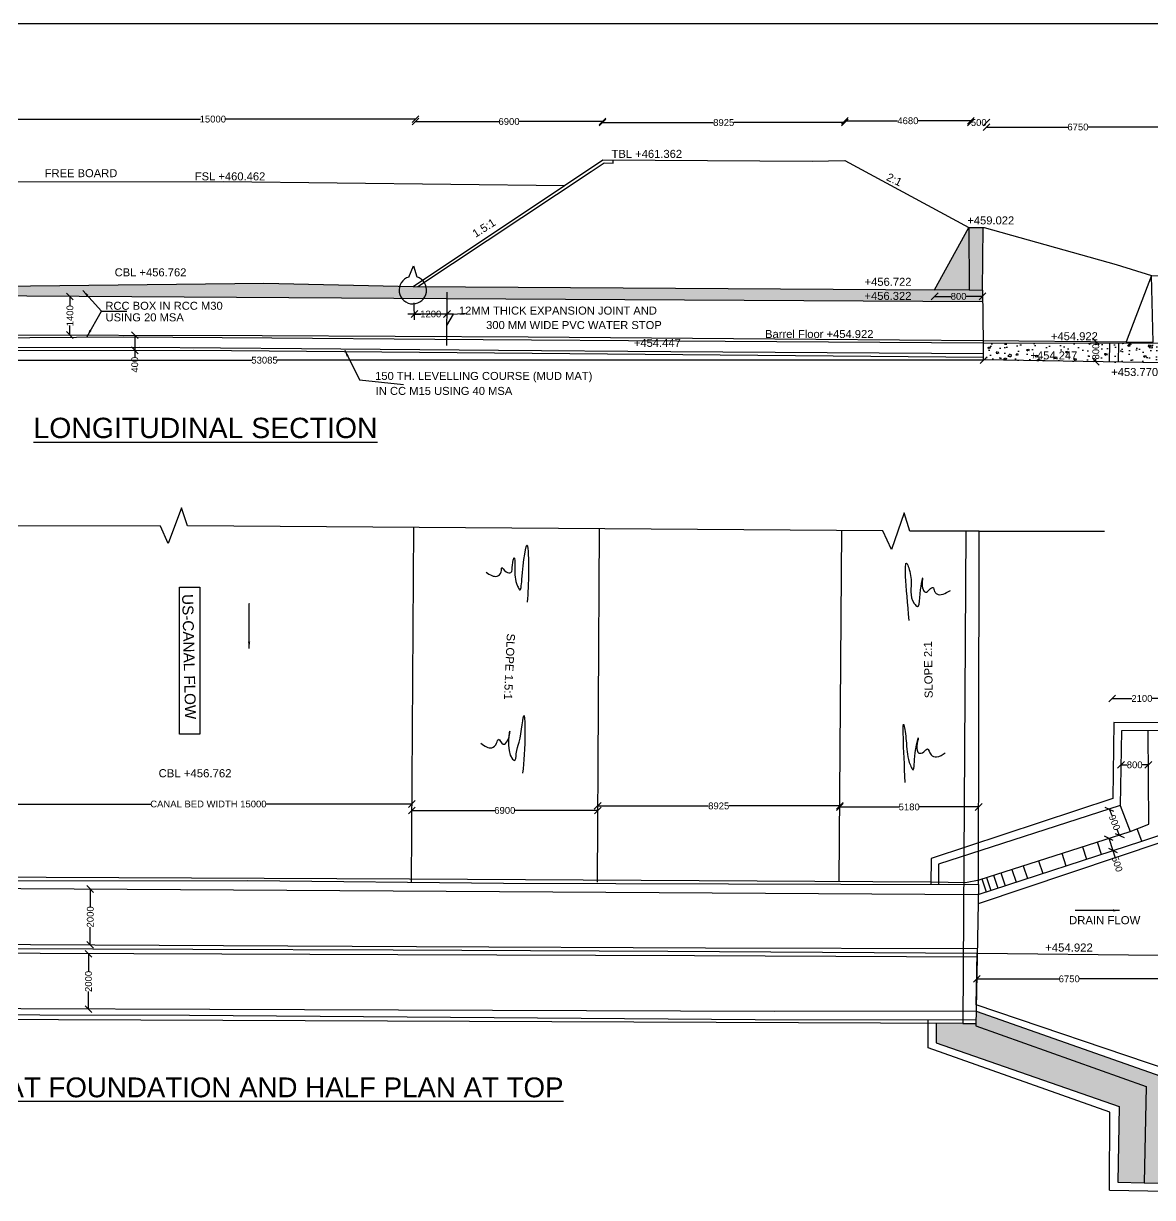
# Model space of a CAD drawing. Header units: millimetres. Extents: x 5124 to 3093002, y 2311 to 45451524.
# Drawn here: x 3007998 to 3049642, y 45408239 to 45451524 of the extents above; entities that cross this region are included whole.
import ezdxf

# ---------------------------------------------------------------- set-up
doc = ezdxf.new("R2010")
doc.units = ezdxf.units.MM
doc.header["$MEASUREMENT"] = 0
for name, color, linetype in [('DIMENSION', 7, 'Continuous'), ('DRAWING', 7, 'Continuous'), ('TEXT', 7, 'Continuous')]:
    doc.layers.add(name, color=color, linetype=linetype)
doc.styles.get("Standard").update_dxf_attribs({"font": 'arial.ttf', "height": 250})
doc.dimstyles.get("Standard").update_dxf_attribs({"dimtxt": 250, "dimasz": 250, "dimexe": 0.18, "dimexo": 0.0625, "dimgap": 0.09, "dimtad": 0, "dimdec": 0, "dimzin": 0, "dimdsep": 46, "dimtxsty": 'Standard', "dimblk": 'OBLIQUE', "dimcen": 0.09, "dimse1": 1, "dimse2": 1, "dimadec": 0, "dimazin": 0, "dimtfac": 1, "dimtdec": 0, "dimtofl": 0, "dimtmove": 0, "dimatfit": 3, "dimfxl": 1, "dimtolj": 1, "dimtzin": 0, "dimarcsym": 0})
pattern_1 = [(50, (0, 0), (717.2601826, -62.752135), [75, -825]), (355, (0, 0), (-138.751334, 752.192134), [60, -660]), (100.4514, (59.8, -5.2), (578.509382, 689.439542), [63.74019, -701.142112]), (46.1842, (0, 200), (1067.241049, -165.519014), [112.5, -1237.5]), (96.6356, (88.9, 186.2), (934.662706, 974.11787), [95.610288, -1051.713]), (351.1842, (0, 200), (934.661945, 974.1186), [90, -990]), (21, (100, 150), (596.907052, -402.618891), [75, -825]), (326, (100, 150), (243.315332, 725.150045), [60, -660]), (71.4514, (149.74, 116.45), (840.222629, 322.530497), [63.74019, -701.142112]), (37.5, (0, 0), (12.1598553, 332.8938538), [0, -652, 0, -670, 0, -662.5]), (7.5, (0, 0), (263.0695374, 394.411712), [0, -382, 0, -637, 0, -252.5]), (327.5, (-223, 0), (533.8224362, -22.5548717), [0, -250, 0, -780, 0, -1035]), (317.5, (-323, 0), (583.1861693, 100.1049823), [0, -325, 0, -518, 0, -735])]

# ---------------------------------------------------------------- blocks, each defined once
blk = doc.blocks.new('_Oblique')
at = {"color": 0, "linetype": 'ByBlock', "lineweight": -2}
blk.add_line((-0.5, -0.5), (0.5, 0.5), dxfattribs=at)
blk = doc.blocks.new('*D10')
at = {"layer": 'Defpoints', "color": 0, "transparency": 16777216}
for p in [(3007505, 45447986), (3022459, 45447997), (3022459, 45447959)]:
    blk.add_point(p, dxfattribs=at)
at = {"layer": 'DIMENSION', "color": 0, "lineweight": -2, "transparency": 16777216}
for p, q in [((3007505, 45447997), (3014523, 45447997)), ((3022459, 45447997), (3015440, 45447997))]:
    blk.add_line(p, q, dxfattribs=at)
at = {"layer": 'DIMENSION', "color": 0, "lineweight": -2, "transparency": 16777216, "xscale": 250, "yscale": 250, "zscale": 250, "rotation": 180}
blk.add_blockref('_Oblique', (3007505, 45447997), dxfattribs=at)
at = {"layer": 'DIMENSION', "color": 0, "lineweight": -2, "transparency": 16777216, "xscale": 250, "yscale": 250, "zscale": 250}
blk.add_blockref('_Oblique', (3022459, 45447997), dxfattribs=at)
at = {"layer": 'DIMENSION', "color": 0, "transparency": 16777216, "insert": (3014982, 45447997), "char_height": 250, "attachment_point": 5}
blk.add_mtext('\\A1;15000', dxfattribs=at)
blk = doc.blocks.new('*D11')
at = {"layer": 'Defpoints', "color": 0, "transparency": 16777216}
for p in [(3022459, 45447959), (3029356, 45447908), (3029356, 45447883)]:
    blk.add_point(p, dxfattribs=at)
at = {"layer": 'DIMENSION', "color": 0, "lineweight": -2, "transparency": 16777216}
for p, q in [((3022459, 45447908), (3025534, 45447908)), ((3029356, 45447908), (3026281, 45447908))]:
    blk.add_line(p, q, dxfattribs=at)
at = {"layer": 'DIMENSION', "color": 0, "lineweight": -2, "transparency": 16777216, "xscale": 250, "yscale": 250, "zscale": 250, "rotation": 180}
blk.add_blockref('_Oblique', (3022459, 45447908), dxfattribs=at)
at = {"layer": 'DIMENSION', "color": 0, "lineweight": -2, "transparency": 16777216, "xscale": 250, "yscale": 250, "zscale": 250}
blk.add_blockref('_Oblique', (3029356, 45447908), dxfattribs=at)
at = {"layer": 'DIMENSION', "color": 0, "transparency": 16777216, "insert": (3025907, 45447908), "char_height": 250, "attachment_point": 5}
blk.add_mtext('\\A1;6900', dxfattribs=at)
blk = doc.blocks.new('*D12')
at = {"layer": 'Defpoints', "color": 0, "transparency": 16777216}
for p in [(3029356, 45447908), (3038296, 45447908), (3038296, 45447871)]:
    blk.add_point(p, dxfattribs=at)
at = {"layer": 'DIMENSION', "color": 0, "lineweight": -2, "transparency": 16777216}
for p, q in [((3029356, 45447871), (3033452, 45447871)), ((3038296, 45447871), (3034201, 45447871))]:
    blk.add_line(p, q, dxfattribs=at)
at = {"layer": 'DIMENSION', "color": 0, "lineweight": -2, "transparency": 16777216, "xscale": 250, "yscale": 250, "zscale": 250, "rotation": 180}
blk.add_blockref('_Oblique', (3029356, 45447871), dxfattribs=at)
at = {"layer": 'DIMENSION', "color": 0, "lineweight": -2, "transparency": 16777216, "xscale": 250, "yscale": 250, "zscale": 250}
blk.add_blockref('_Oblique', (3038296, 45447871), dxfattribs=at)
at = {"layer": 'DIMENSION', "color": 0, "transparency": 16777216, "insert": (3033826, 45447871), "char_height": 250, "attachment_point": 5}
blk.add_mtext('\\A1;8925', dxfattribs=at)
blk = doc.blocks.new('*D13')
at = {"layer": 'Defpoints', "color": 0, "transparency": 16777216}
for p in [(3042943, 45447936), (3038296, 45447871), (3042943, 45447871)]:
    blk.add_point(p, dxfattribs=at)
at = {"layer": 'DIMENSION', "color": 0, "lineweight": -2, "transparency": 16777216}
for p, q in [((3038296, 45447936), (3040241, 45447936)), ((3042943, 45447936), (3040997, 45447936))]:
    blk.add_line(p, q, dxfattribs=at)
at = {"layer": 'DIMENSION', "color": 0, "lineweight": -2, "transparency": 16777216, "xscale": 250, "yscale": 250, "zscale": 250, "rotation": 180}
blk.add_blockref('_Oblique', (3038296, 45447936), dxfattribs=at)
at = {"layer": 'DIMENSION', "color": 0, "lineweight": -2, "transparency": 16777216, "xscale": 250, "yscale": 250, "zscale": 250}
blk.add_blockref('_Oblique', (3042943, 45447936), dxfattribs=at)
at = {"layer": 'DIMENSION', "color": 0, "transparency": 16777216, "insert": (3040619, 45447936), "char_height": 250, "attachment_point": 5}
blk.add_mtext('\\A1;4680', dxfattribs=at)
blk = doc.blocks.new('*D14')
at = {"layer": 'Defpoints', "color": 0, "transparency": 16777216}
for p in [(3043521, 45447896), (3042943, 45447871), (3043521, 45447871)]:
    blk.add_point(p, dxfattribs=at)
at = {"layer": 'DIMENSION', "color": 0, "lineweight": -2, "transparency": 16777216}
for p, q in [((3042943, 45447871), (3042956, 45447871)), ((3043521, 45447871), (3043508, 45447871))]:
    blk.add_line(p, q, dxfattribs=at)
at = {"layer": 'DIMENSION', "color": 0, "lineweight": -2, "transparency": 16777216, "xscale": 250, "yscale": 250, "zscale": 250, "rotation": 180}
blk.add_blockref('_Oblique', (3042943, 45447871), dxfattribs=at)
at = {"layer": 'DIMENSION', "color": 0, "lineweight": -2, "transparency": 16777216, "xscale": 250, "yscale": 250, "zscale": 250}
blk.add_blockref('_Oblique', (3043521, 45447871), dxfattribs=at)
at = {"layer": 'DIMENSION', "color": 0, "transparency": 16777216, "insert": (3043232, 45447871), "char_height": 250, "attachment_point": 5}
blk.add_mtext('\\A1;500', dxfattribs=at)
blk = doc.blocks.new('*D15')
at = {"layer": 'Defpoints', "color": 0, "transparency": 16777216}
for p in [(3043521, 45447871), (3050259, 45447705), (3050259, 45447705)]:
    blk.add_point(p, dxfattribs=at)
at = {"layer": 'DIMENSION', "color": 0, "lineweight": -2, "transparency": 16777216}
for p, q in [((3043521, 45447705), (3046516, 45447705)), ((3050259, 45447705), (3047264, 45447705))]:
    blk.add_line(p, q, dxfattribs=at)
at = {"layer": 'DIMENSION', "color": 0, "lineweight": -2, "transparency": 16777216, "xscale": 250, "yscale": 250, "zscale": 250, "rotation": 180}
blk.add_blockref('_Oblique', (3043521, 45447705), dxfattribs=at)
at = {"layer": 'DIMENSION', "color": 0, "lineweight": -2, "transparency": 16777216, "xscale": 250, "yscale": 250, "zscale": 250}
blk.add_blockref('_Oblique', (3050259, 45447705), dxfattribs=at)
at = {"layer": 'DIMENSION', "color": 0, "transparency": 16777216, "insert": (3046890, 45447705), "char_height": 250, "attachment_point": 5}
blk.add_mtext('\\A1;6750', dxfattribs=at)
blk = doc.blocks.new('*D17')
at = {"layer": 'Defpoints', "color": 0, "transparency": 16777216}
for p in [(3047423, 45439799), (3047551, 45439799), (3047416, 45439056)]:
    blk.add_point(p, dxfattribs=at)
at = {"layer": 'DIMENSION', "color": 0, "lineweight": -2, "transparency": 16777216}
for p, q in [((3047551, 45439799), (3047551, 45439703)), ((3047551, 45439056), (3047551, 45439151))]:
    blk.add_line(p, q, dxfattribs=at)
at = {"layer": 'DIMENSION', "color": 0, "lineweight": -2, "transparency": 16777216, "xscale": 250, "yscale": 250, "zscale": 250}
for p, rotation in [((3047551, 45439799), 90), ((3047551, 45439056), 270)]:
    blk.add_blockref('_Oblique', p, dxfattribs=dict(at, rotation=rotation))
at = {"layer": 'DIMENSION', "color": 0, "transparency": 16777216, "insert": (3047551, 45439427), "char_height": 250, "attachment_point": 5, "rotation": 90}
blk.add_mtext('\\A1;800', dxfattribs=at)
blk = doc.blocks.new('*D18')
at = {"layer": 'Defpoints', "color": 0, "transparency": 16777216}
for p in [(2990363, 45439114), (2990363, 45439109), (3043414, 45438785)]:
    blk.add_point(p, dxfattribs=at)
at = {"layer": 'DIMENSION', "color": 0, "lineweight": -2, "transparency": 16777216}
for p, q in [((2990363, 45439109), (3016417, 45439109)), ((3043414, 45439109), (3017360, 45439109))]:
    blk.add_line(p, q, dxfattribs=at)
at = {"layer": 'DIMENSION', "color": 0, "lineweight": -2, "transparency": 16777216, "xscale": 250, "yscale": 250, "zscale": 250, "rotation": 180}
blk.add_blockref('_Oblique', (2990363, 45439109), dxfattribs=at)
at = {"layer": 'DIMENSION', "color": 0, "lineweight": -2, "transparency": 16777216, "xscale": 250, "yscale": 250, "zscale": 250}
blk.add_blockref('_Oblique', (3043414, 45439109), dxfattribs=at)
at = {"layer": 'DIMENSION', "color": 0, "transparency": 16777216, "insert": (3016889, 45439109), "char_height": 250, "attachment_point": 5}
blk.add_mtext('\\A1;53085', dxfattribs=at)
blk = doc.blocks.new('*D19')
at = {"layer": 'Defpoints', "color": 0, "transparency": 16777216}
for p in [(3012198, 45440032), (3012104, 45439474), (3012199, 45439474)]:
    blk.add_point(p, dxfattribs=at)
at = {"layer": 'DIMENSION', "color": 0, "lineweight": -2, "transparency": 16777216}
for p, q in [((3012104, 45440032), (3012104, 45439474)), ((3012104, 45439474), (3012104, 45439224))]:
    blk.add_line(p, q, dxfattribs=at)
at = {"layer": 'DIMENSION', "color": 0, "lineweight": -2, "transparency": 16777216, "xscale": 250, "yscale": 250, "zscale": 250}
for p, rotation in [((3012104, 45440032), 90), ((3012104, 45439474), 270)]:
    blk.add_blockref('_Oblique', p, dxfattribs=dict(at, rotation=rotation))
at = {"layer": 'DIMENSION', "color": 0, "transparency": 16777216, "insert": (3012104, 45438943), "char_height": 250, "attachment_point": 5, "rotation": 90}
blk.add_mtext('\\A1;400', dxfattribs=at)
blk = doc.blocks.new('*D20')
at = {"layer": 'Defpoints', "color": 0, "transparency": 16777216}
for p in [(3022418, 45440811), (3023620, 45440811), (3023620, 45440811)]:
    blk.add_point(p, dxfattribs=at)
at = {"layer": 'DIMENSION', "color": 0, "lineweight": -2, "transparency": 16777216}
for p, q in [((3022418, 45440811), (3022658, 45440811)), ((3023620, 45440811), (3023380, 45440811))]:
    blk.add_line(p, q, dxfattribs=at)
at = {"layer": 'DIMENSION', "color": 0, "lineweight": -2, "transparency": 16777216, "xscale": 250, "yscale": 250, "zscale": 250, "rotation": 180}
blk.add_blockref('_Oblique', (3022418, 45440811), dxfattribs=at)
at = {"layer": 'DIMENSION', "color": 0, "lineweight": -2, "transparency": 16777216, "xscale": 250, "yscale": 250, "zscale": 250}
blk.add_blockref('_Oblique', (3023620, 45440811), dxfattribs=at)
at = {"layer": 'DIMENSION', "color": 0, "transparency": 16777216, "insert": (3023019, 45440811), "char_height": 250, "attachment_point": 5}
blk.add_mtext('\\A1;1200', dxfattribs=at)
blk = doc.blocks.new('*D21')
at = {"layer": 'Defpoints', "color": 0, "transparency": 16777216}
for p in [(3009588, 45441459), (3009712, 45441459), (3009579, 45440037)]:
    blk.add_point(p, dxfattribs=at)
at = {"layer": 'DIMENSION', "color": 0, "lineweight": -2, "transparency": 16777216}
for p, q in [((3009712, 45441459), (3009712, 45441109)), ((3009712, 45440037), (3009712, 45440387))]:
    blk.add_line(p, q, dxfattribs=at)
at = {"layer": 'DIMENSION', "color": 0, "lineweight": -2, "transparency": 16777216, "xscale": 250, "yscale": 250, "zscale": 250}
for p, rotation in [((3009712, 45441459), 90), ((3009712, 45440037), 270)]:
    blk.add_blockref('_Oblique', p, dxfattribs=dict(at, rotation=rotation))
at = {"layer": 'DIMENSION', "color": 0, "transparency": 16777216, "insert": (3009712, 45440748), "char_height": 250, "attachment_point": 5, "rotation": 90}
blk.add_mtext('\\A1;1400', dxfattribs=at)
blk = doc.blocks.new('*D42')
at = {"layer": 'Defpoints', "color": 0, "transparency": 16777216}
for p in [(3007313, 45422767), (3022325, 45422746), (3022325, 45422661)]:
    blk.add_point(p, dxfattribs=at)
at = {"layer": 'DIMENSION', "color": 0, "lineweight": -2, "transparency": 16777216}
for p, q in [((3007313, 45422746), (3012691, 45422746)), ((3022325, 45422746), (3016947, 45422746))]:
    blk.add_line(p, q, dxfattribs=at)
at = {"layer": 'DIMENSION', "color": 0, "lineweight": -2, "transparency": 16777216, "xscale": 250, "yscale": 250, "zscale": 250, "rotation": 180}
blk.add_blockref('_Oblique', (3007313, 45422746), dxfattribs=at)
at = {"layer": 'DIMENSION', "color": 0, "lineweight": -2, "transparency": 16777216, "xscale": 250, "yscale": 250, "zscale": 250}
blk.add_blockref('_Oblique', (3022325, 45422746), dxfattribs=at)
at = {"layer": 'DIMENSION', "color": 0, "transparency": 16777216, "insert": (3014819, 45422746), "char_height": 250, "attachment_point": 5}
blk.add_mtext('\\A1;CANAL BED WIDTH 15000', dxfattribs=at)
blk = doc.blocks.new('*D43')
at = {"layer": 'Defpoints', "color": 0, "transparency": 16777216}
for p in [(3022325, 45422661), (3029179, 45422751), (3029179, 45422510)]:
    blk.add_point(p, dxfattribs=at)
at = {"layer": 'DIMENSION', "color": 0, "lineweight": -2, "transparency": 16777216}
for p, q in [((3022325, 45422510), (3025378, 45422510)), ((3029179, 45422510), (3026126, 45422510))]:
    blk.add_line(p, q, dxfattribs=at)
at = {"layer": 'DIMENSION', "color": 0, "lineweight": -2, "transparency": 16777216, "xscale": 250, "yscale": 250, "zscale": 250, "rotation": 180}
blk.add_blockref('_Oblique', (3022325, 45422510), dxfattribs=at)
at = {"layer": 'DIMENSION', "color": 0, "lineweight": -2, "transparency": 16777216, "xscale": 250, "yscale": 250, "zscale": 250}
blk.add_blockref('_Oblique', (3029179, 45422510), dxfattribs=at)
at = {"layer": 'DIMENSION', "color": 0, "transparency": 16777216, "insert": (3025752, 45422510), "char_height": 250, "attachment_point": 5}
blk.add_mtext('\\A1;6900', dxfattribs=at)
blk = doc.blocks.new('*D44')
at = {"layer": 'Defpoints', "color": 0, "transparency": 16777216}
for p in [(3029178, 45422510), (3038105, 45422676), (3038105, 45422603)]:
    blk.add_point(p, dxfattribs=at)
at = {"layer": 'DIMENSION', "color": 0, "lineweight": -2, "transparency": 16777216}
for p, q in [((3029178, 45422676), (3033267, 45422676)), ((3038105, 45422676), (3034016, 45422676))]:
    blk.add_line(p, q, dxfattribs=at)
at = {"layer": 'DIMENSION', "color": 0, "lineweight": -2, "transparency": 16777216, "xscale": 250, "yscale": 250, "zscale": 250, "rotation": 180}
blk.add_blockref('_Oblique', (3029178, 45422676), dxfattribs=at)
at = {"layer": 'DIMENSION', "color": 0, "lineweight": -2, "transparency": 16777216, "xscale": 250, "yscale": 250, "zscale": 250}
blk.add_blockref('_Oblique', (3038105, 45422676), dxfattribs=at)
at = {"layer": 'DIMENSION', "color": 0, "transparency": 16777216, "insert": (3033641, 45422676), "char_height": 250, "attachment_point": 5}
blk.add_mtext('\\A1;8925', dxfattribs=at)
blk = doc.blocks.new('*D45')
at = {"layer": 'Defpoints', "color": 0, "transparency": 16777216}
for p in [(3043229, 45422790), (3038105, 45422603), (3043229, 45422637)]:
    blk.add_point(p, dxfattribs=at)
at = {"layer": 'DIMENSION', "color": 0, "lineweight": -2, "transparency": 16777216}
for p, q in [((3038105, 45422637), (3040294, 45422637)), ((3043229, 45422637), (3041040, 45422637))]:
    blk.add_line(p, q, dxfattribs=at)
at = {"layer": 'DIMENSION', "color": 0, "lineweight": -2, "transparency": 16777216, "xscale": 250, "yscale": 250, "zscale": 250, "rotation": 180}
blk.add_blockref('_Oblique', (3038105, 45422637), dxfattribs=at)
at = {"layer": 'DIMENSION', "color": 0, "lineweight": -2, "transparency": 16777216, "xscale": 250, "yscale": 250, "zscale": 250}
blk.add_blockref('_Oblique', (3043229, 45422637), dxfattribs=at)
at = {"layer": 'DIMENSION', "color": 0, "transparency": 16777216, "insert": (3040667, 45422637), "char_height": 250, "attachment_point": 5}
blk.add_mtext('\\A1;5180', dxfattribs=at)
blk = doc.blocks.new('*D46')
at = {"layer": 'Defpoints', "color": 0, "transparency": 16777216}
for p in [(3043158, 45416295), (3049981, 45416300), (3049981, 45416238)]:
    blk.add_point(p, dxfattribs=at)
at = {"layer": 'DIMENSION', "color": 0, "lineweight": -2, "transparency": 16777216}
for p, q in [((3043158, 45416300), (3046196, 45416300)), ((3049981, 45416300), (3046943, 45416300))]:
    blk.add_line(p, q, dxfattribs=at)
at = {"layer": 'DIMENSION', "color": 0, "lineweight": -2, "transparency": 16777216, "xscale": 250, "yscale": 250, "zscale": 250, "rotation": 180}
blk.add_blockref('_Oblique', (3043158, 45416300), dxfattribs=at)
at = {"layer": 'DIMENSION', "color": 0, "lineweight": -2, "transparency": 16777216, "xscale": 250, "yscale": 250, "zscale": 250}
blk.add_blockref('_Oblique', (3049981, 45416300), dxfattribs=at)
at = {"layer": 'DIMENSION', "color": 0, "transparency": 16777216, "insert": (3046570, 45416300), "char_height": 250, "attachment_point": 5}
blk.add_mtext('\\A1;6750', dxfattribs=at)
blk = doc.blocks.new('*D53')
at = {"layer": 'Defpoints', "color": 0, "transparency": 16777216}
for p in [(3048478, 45424181), (3049489, 45424190), (3049489, 45424190)]:
    blk.add_point(p, dxfattribs=at)
at = {"layer": 'DIMENSION', "color": 0, "lineweight": -2, "transparency": 16777216}
for p, q in [((3048478, 45424190), (3048707, 45424190)), ((3049489, 45424190), (3049259, 45424190))]:
    blk.add_line(p, q, dxfattribs=at)
at = {"layer": 'DIMENSION', "color": 0, "lineweight": -2, "transparency": 16777216, "xscale": 250, "yscale": 250, "zscale": 250, "rotation": 180}
blk.add_blockref('_Oblique', (3048478, 45424190), dxfattribs=at)
at = {"layer": 'DIMENSION', "color": 0, "lineweight": -2, "transparency": 16777216, "xscale": 250, "yscale": 250, "zscale": 250}
blk.add_blockref('_Oblique', (3049489, 45424190), dxfattribs=at)
at = {"layer": 'DIMENSION', "color": 0, "transparency": 16777216, "insert": (3048983, 45424190), "char_height": 250, "attachment_point": 5}
blk.add_mtext('\\A1;800', dxfattribs=at)
blk = doc.blocks.new('*D54')
at = {"layer": 'Defpoints', "color": 0, "transparency": 16777216}
for p in [(3048152, 45426732), (3050348, 45426658), (3050348, 45426637)]:
    blk.add_point(p, dxfattribs=at)
at = {"layer": 'DIMENSION', "color": 0, "lineweight": -2, "transparency": 16777216}
for p, q in [((3048152, 45426637), (3048875, 45426637)), ((3050348, 45426637), (3049625, 45426637))]:
    blk.add_line(p, q, dxfattribs=at)
at = {"layer": 'DIMENSION', "color": 0, "lineweight": -2, "transparency": 16777216, "xscale": 250, "yscale": 250, "zscale": 250, "rotation": 180}
blk.add_blockref('_Oblique', (3048152, 45426637), dxfattribs=at)
at = {"layer": 'DIMENSION', "color": 0, "lineweight": -2, "transparency": 16777216, "xscale": 250, "yscale": 250, "zscale": 250}
blk.add_blockref('_Oblique', (3050348, 45426637), dxfattribs=at)
at = {"layer": 'DIMENSION', "color": 0, "transparency": 16777216, "insert": (3049250, 45426637), "char_height": 250, "attachment_point": 5}
blk.add_mtext('\\A1;2100', dxfattribs=at)
blk = doc.blocks.new('*D117')
at = {"layer": 'Defpoints', "color": 0, "transparency": 16777216}
for p in [(3010410, 45419615), (3010400, 45417557), (3010462, 45417557)]:
    blk.add_point(p, dxfattribs=at)
at = {"layer": 'TEXT', "color": 0, "lineweight": -2, "transparency": 16777216}
for p, q in [((3010462, 45419615), (3010462, 45418961)), ((3010462, 45417557), (3010462, 45418211))]:
    blk.add_line(p, q, dxfattribs=at)
at = {"layer": 'TEXT', "color": 0, "lineweight": -2, "transparency": 16777216, "xscale": 250, "yscale": 250, "zscale": 250}
for p, rotation in [((3010462, 45419615), 90), ((3010462, 45417557), 270)]:
    blk.add_blockref('_Oblique', p, dxfattribs=dict(at, rotation=rotation))
at = {"layer": 'TEXT', "color": 0, "transparency": 16777216, "insert": (3010462, 45418586), "char_height": 250, "attachment_point": 5, "rotation": 90}
blk.add_mtext('\\A1;2000', dxfattribs=at)
blk = doc.blocks.new('*D118')
at = {"layer": 'Defpoints', "color": 0, "transparency": 16777216}
for p in [(3010457, 45417226), (3010398, 45415185), (3010546, 45415185)]:
    blk.add_point(p, dxfattribs=at)
at = {"layer": 'TEXT', "color": 0, "lineweight": -2, "transparency": 16777216}
for p, q in [((3010398, 45417226), (3010398, 45416581)), ((3010398, 45415185), (3010398, 45415830))]:
    blk.add_line(p, q, dxfattribs=at)
at = {"layer": 'TEXT', "color": 0, "lineweight": -2, "transparency": 16777216, "xscale": 250, "yscale": 250, "zscale": 250}
for p, rotation in [((3010398, 45417226), 90), ((3010398, 45415185), 270)]:
    blk.add_blockref('_Oblique', p, dxfattribs=dict(at, rotation=rotation))
at = {"layer": 'TEXT', "color": 0, "transparency": 16777216, "insert": (3010398, 45416205), "char_height": 250, "attachment_point": 5, "rotation": 90}
blk.add_mtext('\\A1;2000', dxfattribs=at)
blk = doc.blocks.new('*D125')
at = {"layer": 'Defpoints', "color": 0, "transparency": 16777216}
for p in [(3041606, 45441699), (3043372, 45441715), (3043372, 45441463)]:
    blk.add_point(p, dxfattribs=at)
at = {"layer": 'TEXT', "color": 0, "lineweight": -2, "transparency": 16777216}
for p, q in [((3041606, 45441463), (3042213, 45441463)), ((3043372, 45441463), (3042765, 45441463))]:
    blk.add_line(p, q, dxfattribs=at)
at = {"layer": 'TEXT', "color": 0, "lineweight": -2, "transparency": 16777216, "xscale": 250, "yscale": 250, "zscale": 250, "rotation": 180}
blk.add_blockref('_Oblique', (3041606, 45441463), dxfattribs=at)
at = {"layer": 'TEXT', "color": 0, "lineweight": -2, "transparency": 16777216, "xscale": 250, "yscale": 250, "zscale": 250}
blk.add_blockref('_Oblique', (3043372, 45441463), dxfattribs=at)
at = {"layer": 'TEXT', "color": 0, "transparency": 16777216, "insert": (3042489, 45441463), "char_height": 250, "attachment_point": 5}
blk.add_mtext('\\A1;800', dxfattribs=at)
blk = doc.blocks.new('*D133')
at = {"layer": 'Defpoints', "color": 0, "transparency": 16777216}
for p in [(3048450, 45422697), (3048428, 45421586), (3048822, 45421739)]:
    blk.add_point(p, dxfattribs=at)
at = {"layer": 'TEXT', "color": 0, "lineweight": -2, "transparency": 16777216}
for p, q in [((3048056, 45422543), (3048142, 45422322)), ((3048428, 45421586), (3048342, 45421808))]:
    blk.add_line(p, q, dxfattribs=at)
at = {"layer": 'TEXT', "color": 0, "lineweight": -2, "transparency": 16777216, "xscale": 250, "yscale": 250, "zscale": 250}
for p, rotation in [((3048056, 45422543), 111.2597758243796), ((3048428, 45421586), 291.2597758243796)]:
    blk.add_blockref('_Oblique', p, dxfattribs=dict(at, rotation=rotation))
at = {"layer": 'TEXT', "color": 0, "transparency": 16777216, "insert": (3048242, 45422065), "char_height": 250, "attachment_point": 5, "rotation": 291.2598}
blk.add_mtext('\\A1;900', dxfattribs=at)
blk = doc.blocks.new('*D134')
at = {"layer": 'Defpoints', "color": 0, "transparency": 16777216}
for p in [(3048085, 45421502), (3048232, 45421052), (3048175, 45421033)]:
    blk.add_point(p, dxfattribs=at)
at = {"layer": 'TEXT', "color": 0, "lineweight": -2, "transparency": 16777216}
for p, q in [((3048027, 45421484), (3048175, 45421033)), ((3048175, 45421033), (3048253, 45420795))]:
    blk.add_line(p, q, dxfattribs=at)
at = {"layer": 'TEXT', "color": 0, "lineweight": -2, "transparency": 16777216, "xscale": 250, "yscale": 250, "zscale": 250}
for p, rotation in [((3048027, 45421484), 108.1192711520318), ((3048175, 45421033), 288.1192711520318)]:
    blk.add_blockref('_Oblique', p, dxfattribs=dict(at, rotation=rotation))
at = {"layer": 'TEXT', "color": 0, "transparency": 16777216, "insert": (3048338, 45420533), "char_height": 250, "attachment_point": 5, "rotation": 288.1193}
blk.add_mtext('\\A1;500', dxfattribs=at)

msp = doc.modelspace()

# ---------------------------------------------------------------- hatches: boundary and pattern name
at = {"layer": 'TEXT'}
h = msp.add_hatch(dxfattribs=at)
h.set_pattern_fill('AR-CONC', color=256, scale=100, style=0)
h.set_pattern_definition(pattern_1)
h.paths.add_polyline_path([(3022850.3, 45441825.8), (3022372.5, 45441828.9), (3021876.7, 45441840, 0.2405136), (3021957.5, 45441386.3), (3022761.8, 45441381.5, 0.2359053)])
h.paths.add_polyline_path([(3021876.7, 45441840), (3016857.7, 45441952.4), (3007191.1, 45441842.7), (3006177.3, 45441845.1), (3006180.2, 45441478.8), (3021957.5, 45441386.3, -0.2405136)])
h.paths.add_polyline_path([(3006177.3, 45441845.1), (2992163.9, 45441877.7), (2990363.3, 45441942.2), (2990363.3, 45441571.5), (3006180.2, 45441478.8)])
h.paths.add_polyline_path([(2990924.1, 45444232.4), (2990839.9, 45444232.4), (2990839.9, 45441925.1), (2992163.9, 45441877.7)])
h.paths.add_polyline_path([(2990839.9, 45444232.4), (2990382, 45444232.4), (2990363.3, 45444230.6), (2990363.3, 45441942.2), (2990839.9, 45441925.1)])
h.paths.add_polyline_path([(2991078.3, 45441893), (2991925.5, 45441893), (2991925.5, 45441512.7), (2991078.3, 45441512.7)], flags=24)
h.paths.add_polyline_path([(2993592.9, 45441654), (2994868.2, 45441654), (2994868.2, 45441960.3), (2993592.9, 45441960.3)], flags=9)
h = msp.add_hatch(dxfattribs=at)
h.set_pattern_fill('AR-CONC', color=256, scale=100, style=0)
h.set_pattern_definition(pattern_1)
h.paths.add_polyline_path([(3043396.2, 45443998.4), (3042865.6, 45444004), (3042884.6, 45441709.5), (3043372.2, 45441693.3)])
h.paths.add_polyline_path([(3042865.6, 45444004), (3041605.5, 45441698.8), (3042884.8, 45441693.3)])
h.paths.add_polyline_path([(3043372.2, 45441693.3), (3042884.6, 45441709.5), (3042884.8, 45441693.3), (3041605.5, 45441698.8), (3039796.3, 45441716.1), (3022850.3, 45441825.8, -0.2359053), (3022761.8, 45441381.5), (3023593.3, 45441376.7), (3043376.1, 45441260.7)])
h.paths.add_polyline_path([(3039133.2, 45441430.8), (3040408.4, 45441430.8), (3040408.4, 45441737.2), (3039133.2, 45441737.2)], flags=24)
h = msp.add_hatch(dxfattribs=at)
h.set_pattern_fill('AR-CONC', color=256, scale=100, style=0)
h.set_pattern_definition(pattern_1)
h.paths.add_polyline_path([(3048053.3, 45439728.3), (3043404.1, 45439733.8), (3043403.7, 45439339.6), (3043405.7, 45439339.6), (3043404.7, 45439221.7), (3043403.5, 45439221.7), (3043403.4, 45439122.4), (3048042, 45439045.1)])
h = msp.add_hatch(dxfattribs=at)
h.set_pattern_fill('AR-CONC', color=256, scale=100, style=0)
h.set_pattern_definition(pattern_1)
h.paths.add_polyline_path([(3048381.9, 45439727.9), (3048053.3, 45439728.3), (3048042, 45439045.1), (3048370.5, 45439039.6)])
h = msp.add_hatch(dxfattribs=at)
h.set_pattern_fill('AR-CONC', color=256, scale=100, style=0)
h.set_pattern_definition(pattern_1)
h.paths.add_polyline_path([(3050447.9, 45439725.5), (3048381.9, 45439727.9), (3048370.5, 45439039.6), (3050435.9, 45439005.2)])
h = msp.add_hatch(dxfattribs=at)
h.set_pattern_fill('AR-CONC', color=256, scale=100, style=0)
h.set_pattern_definition(pattern_1)
h.paths.add_polyline_path([(3049404.4, 45412333.8), (3049328.1, 45408778.4), (3049857.2, 45408767), (3049901.9, 45408760.4), (3049950.6, 45412708.7), (3043133.9, 45415111.4), (3043122.9, 45414564.7)])
h.paths.add_polyline_path([(3043122.9, 45414564.7), (3043124.6, 45414650), (3042648.5, 45414652.7), (3041659.9, 45414656.8), (3041659.9, 45413935.7), (3048415.1, 45411595.1), (3048360.3, 45408805.2), (3049328.1, 45408778.4), (3049404.4, 45412333.8)])
h.paths.add_polyline_path([(2990172.4, 45414872.1), (2990174.5, 45415362.2), (2982270.1, 45413071), (2982261.6, 45413071), (2982184.6, 45409830.9), (2982669.8, 45409819.4), (2982737.9, 45412682.9)])
h.paths.add_polyline_path([(2982737.9, 45412682.9), (2982669.8, 45409819.4), (2984184.3, 45409783.4), (2984225, 45411494.9), (2991699.3, 45413662.3), (2991717.9, 45414865.6), (2990172.4, 45414872.1)])
h.paths.add_polyline_path([(2982755, 45410308.7), (2983630, 45410308.7), (2983630, 45409928.4), (2982755, 45409928.4)], flags=24)

# ---------------------------------------------------------------- linework, layer by layer
at = {"layer": 'DRAWING'}
for points in [[(2976978.8, 45443494), (2982862.5, 45443494), (2990382, 45444232.4), (2990924.1, 45444232.4), (2995596.9, 45446602.1), (3000522.7, 45446632.5), (3001974, 45445680.3), (3015373.8, 45445695.8), (3027947.5, 45445552), (3029362.7, 45446496.7), (3037090.8, 45446443.5), (3038297.8, 45446468.2), (3042865.6, 45444004), (3043431.3, 45443998.1), (3048296, 45442636.3), (3049604.4, 45442228.9), (3058877.8, 45442117.8), (3063708.8, 45442057.8), (3063700.5, 45442440)], [(3022545.6, 45441827.8), (3028937.8, 45446065.1), (3029417.5, 45446384.4), (3029751.5, 45446377.3), (3029754, 45446494)], [(3022372.5, 45441828.9), (3027947.5, 45445552)], [(2992163.9, 45441877.7), (3007191.1, 45441842.7), (3016857.7, 45441952.4), (3022372.5, 45441828.9), (3039796.3, 45441716.1), (3041605.5, 45441698.8), (3042865.6, 45444004), (3042884.8, 45441693.3), (3041605.5, 45441698.8)], [(3042884.6, 45441709.5), (3043372.2, 45441693.3), (3043396.2, 45443998.4)], [(3043389.1, 45439835.9), (3048665.6, 45439787.7), (3049670, 45439778.5), (3049604.4, 45442228.9), (3048665.6, 45439787.7)], [(3043376.1, 45441260.7), (3023593.3, 45441376.7), (3006177.5, 45441478.8), (2990363.3, 45441571.5)], [(3023608, 45439646.2), (3023628.2, 45441623.3)], [(3043372.2, 45441693.3), (3043390, 45439733.8)], [(3022419.6, 45440594), (3022414.1, 45441221.9)], [(3023861, 45440810.5), (3022170.3, 45440810.5)], [(3023615.6, 45440388.4), (3023861, 45440810.5), (3024305.3, 45440843)], [(3063711.1, 45439568.6), (3050543.3, 45439725.4), (3043390, 45439733.8), (3033874.1, 45439804.3), (3023175.6, 45439878.2), (3017157.6, 45439919.8), (3011670.9, 45439957.7), (3006496.9, 45439927.9), (2997766.1, 45439945.1), (2990333.5, 45439959.7), (2982077.3, 45439975.9), (2982067.5, 45438577.7), (2982510.1, 45438574.6), (2982738.1, 45439163.5), (2990362.9, 45439171.2), (2990362.9, 45439113.7)], [(2984333, 45439971.5), (2984347.8, 45440074.7), (2990363.3, 45440074.7), (2998779.5, 45440058.1), (3006209.2, 45440043.5), (3016806.3, 45440022.7), (3026609.9, 45439968.5), (3037225.7, 45439880.6), (3043389.1, 45439835.9)], [(3054495, 45439678.3), (3054460.7, 45438546.2), (3052957.7, 45438552.3), (3052959.3, 45438963.1), (3043403.4, 45439122.4), (3043404.1, 45439733.8)], [(3048053.3, 45439728.3), (3048042, 45439045.1)], [(3048381.9, 45439727.9), (3048370.5, 45439039.6)], [(3043251.6, 45432809.3), (3040690.5, 45432809.3), (3040481.9, 45433486.9), (3040012.8, 45432125.7), (3039692.6, 45432817.5), (3014050.9, 45432997.7), (3013820.8, 45433667.7), (3013331.1, 45432353.8), (3013048.3, 45432990.9), (3006347.1, 45433005.2), (3006103.9, 45433675.2), (3005610.6, 45432341.8), (3005334.5, 45432998.7), (2995731.7, 45433026.7), (2995453, 45433693.7), (2995005.8, 45432359.7), (2994779.4, 45433009.3), (2988789.5, 45433055.8)], [(3022305.6, 45419862.6), (3022397.5, 45432939)], [(3029234.8, 45432891), (3029163.1, 45419869.3)], [(3038085.4, 45419877.1), (3038176.5, 45432828.1)], [(3042752.8, 45432809.3), (3042648.5, 45414652.7), (3043124.6, 45414650)], [(3043222, 45419781.4), (3043236.6, 45425799.3), (3043251.6, 45432004.1), (3043251.6, 45432809.3), (3047866.6, 45432809.3)], [(2971159.3, 45424639.9), (2981988.1, 45424620.9), (2981989.6, 45425508.1), (2984583.3, 45425503.5), (2984580.3, 45423764.4), (2992137.4, 45421574.3), (2992107.9, 45420016.1), (3004465.2, 45419908.5), (3016271.4, 45419931.4), (3025703.5, 45419823.9), (3038145.5, 45419793.7), (3043222, 45419781.4), (3043174, 45417104.9), (3043122.9, 45414564.7), (3049404.4, 45412333.8), (3049328.1, 45408778.4), (3049857.2, 45408767)], [(3050328.1, 45421588.3), (3050339.8, 45425739.9), (3048214.7, 45425753), (3048175.9, 45422949.9), (3041472.8, 45420743.2), (3041470.5, 45419785.7)], [(3049857.2, 45408767), (3049901.9, 45408760.4), (3049954.9, 45413055.3), (3050026.2, 45421590.8), (3049991.4, 45425453.4), (3048502.3, 45425440), (3048449.9, 45422696.7), (3048822.4, 45421739.3), (3049508.2, 45422006.1), (3049477.2, 45425448.7)], [(3048449.9, 45422696.7), (3041747.4, 45420529.1), (3041745.6, 45419785)], [(2982246.4, 45422063.5), (2990227.3, 45419740.9), (3043215.3, 45419410.1)], [(3041470.8, 45419880), (3042740.8, 45419847.7), (3043246, 45419949.1), (3048822.4, 45421739.3)], [(3043176.5, 45417243), (3049880.2, 45417168.4), (3058028.3, 45417077.7), (3058058.6, 45419798.7), (3057448.4, 45420092.4), (3058761.2, 45420564.5), (3058057.5, 45420868.8), (3058063, 45421523.7)], [(3043215.3, 45419410.1), (3049245, 45421383.1), (3049069.1, 45421835.3)], [(3049245, 45421383.1), (3050025.8, 45421638.6)], [(3050024.2, 45421352.4), (3043209.2, 45419068.6)], [(3047054.7, 45421171.8), (3047204.1, 45420715.3)], [(3047600.1, 45421346.9), (3047748.5, 45420893.5)], [(3045439.4, 45420653.3), (3045591.7, 45420187.7)], [(3046299.2, 45420929.3), (3046450, 45420468.5)], [(3044051.8, 45420207.8), (3044206.7, 45419734.5)], [(3044452.3, 45420336.4), (3044606.5, 45419865.3)], [(3044872.2, 45420471.2), (3045025.5, 45420002.4)], [(2990390.7, 45420157.3), (3000778.5, 45420087.5), (3022240.3, 45419992.9), (3041470.8, 45419880)], [(3043349.9, 45419982.5), (3043506.1, 45419505.2)], [(3043519.6, 45420037), (3043675.5, 45419560.7)], [(3043777.8, 45420119.9), (3043933.2, 45419645)], [(2990215.1, 45417661.1), (3008254.5, 45417568.1), (3022494.7, 45417494.6), (3033159.5, 45417439.6), (3043179.7, 45417422.2)], [(2982228.5, 45417521.5), (2990393.8, 45417489.3), (3006844.4, 45417424.5), (3021638.1, 45417366.1), (3031768.7, 45417326.2), (3043176.5, 45417243)], [(3043174, 45417104.9), (3032744.1, 45417143.6), (3021811.7, 45417184.2), (3012069.4, 45417220.3), (2998253.4, 45417271.6), (2990213.1, 45417318.8)], [(3043138.6, 45415346.3), (3043176.5, 45417243)], [(3042648.5, 45414652.7), (3009294, 45414792.1), (2998681.5, 45414836.5), (2990172.4, 45414872.1), (2990174.5, 45415362.2)], [(3043133.9, 45415111.4), (3035697.2, 45415095.5), (3018365.4, 45415156.9), (3004392.8, 45415206.4), (2994481.1, 45415241.5), (2990201.6, 45415370)], [(2992034.4, 45415007.1), (3014115.6, 45414964.5), (3034989.7, 45414800.5), (3043127.3, 45414784.7)], [(3048057.9, 45408510.5), (3050180, 45408472.9), (3050235.5, 45412042), (3050249.3, 45412928.8), (3043138.6, 45415346.3), (3043133.9, 45415111.4), (3049950.6, 45412708.7)], [(3048057.9, 45408510.5), (3048066.7, 45411379.6), (3041361, 45413753.1), (3041363.1, 45414788.1)], [(3041659.9, 45414656.8), (3041659.9, 45413935.7), (3048415.1, 45411595.1), (3048360.3, 45408805.2), (3049328.1, 45408778.4)]]:
    msp.add_lwpolyline(points, dxfattribs=at)
at = {"layer": 'TEXT'}
for points in [[(3091999.2, 45363751.5), (2969562.9, 45363751.5), (2969562.9, 45451524.1), (3091999.2, 45451524.1)], [(3013758.5, 45430737.2), (3014499.9, 45430737.2), (3014499.9, 45425318.5), (3013758.5, 45425318.5)]]:
    msp.add_lwpolyline(points, close=True, dxfattribs=at)
for points in [[(3022212.1, 45442176.5), (3022379, 45442588.4), (3022506.6, 45442177.7)], [(2990362.9, 45439171.2), (2990362.6, 45439472.2), (2998857.4, 45439459.7), (3014282.2, 45439476), (3043404.7, 45439221.7), (3043405.7, 45439339.6), (3031876.8, 45439419.9), (3025516.3, 45439464.3), (3018256.2, 45439527.7), (3012276.9, 45439572.9), (3001668.2, 45439548.2), (2995971.3, 45439560.9), (2990362.4, 45439578.2), (2990362.2, 45439472.2)]]:
    msp.add_lwpolyline(points, dxfattribs=at)
msp.add_arc((3022361.4, 45441692.2), 506.8, 107.13978, 73.35003, dxfattribs=at)
for points in [[(3025066.5, 45431290.5), (3025467.1, 45431147), (3025618.3, 45431305.6), (3025637.2, 45431468), (3025799.8, 45431305.6), (3025977.4, 45431282.9), (3026030.3, 45431558.7), (3026098.4, 45431830.6), (3026117.3, 45431490.7), (3026223.1, 45430780.6), (3026294.9, 45430644.6), (3026381.9, 45431018.6), (3026578.8, 45432292.6), (3026624.1, 45431344.6), (3026578.8, 45430194.4)], [(3040665, 45429513.1), (3040615.9, 45431548.8), (3040738.6, 45431027.6), (3040856, 45430142.7), (3040975.1, 45430031.4), (3041055.8, 45430350), (3041163.3, 45431079.5), (3041178.7, 45430649.5), (3041267.1, 45430553.5), (3041543.8, 45430734), (3041605.2, 45430580.4), (3041682.1, 45430492.1), (3042185.4, 45430615)], [(3024861.8, 45424985.3), (3025277, 45424821.8), (3025451.1, 45424991.3), (3025521, 45425134), (3025693.7, 45424951.1), (3025853.2, 45425077.8), (3025941, 45425430.2), (3026037.6, 45424405.7), (3026101.8, 45424355.8), (3026173.4, 45424598.9), (3026280.7, 45425025.2), (3026463.9, 45426007.3), (3026494.9, 45425448.5), (3026405.1, 45423882.4)], [(3040518.6, 45423544.9), (3040484.4, 45425607.6), (3040564.7, 45424984.3), (3040710.1, 45424173.7), (3040790.5, 45424020.8), (3040874.7, 45424498.7), (3041001, 45425175.5), (3041023.9, 45424624.9), (3041211.4, 45424670.8), (3041337.7, 45424781.7), (3041475.5, 45424559.9), (3041674.5, 45424487.3), (3041995.9, 45424632.6)]]:
    msp.add_spline(points, degree=3, dxfattribs=at)

# ---------------------------------------------------------------- texts
for s, height, p in [('TBL +461.362', 295, (3029689.6, 45446569.2)), ('FREE BOARD', 295, (3008780.7, 45445857.5)), ('FSL +460.462', 295, (3014317.1, 45445739.5)), ('+459.022', 295, (3042809.9, 45444116.1)), ('CBL +456.762', 295, (3011361.2, 45442202)), ('+456.722', 295, (3039021.7, 45441853.1)), ('+456.322', 295, (3039018.1, 45441332.2)), ('RCC BOX IN RCC M30', 295, (3011019.1, 45440969.1)), ('12MM THICK EXPANSION JOINT AND', 295, (3024058.5, 45440791.1)), ('USING 20 MSA', 295, (3011026.2, 45440541.9)), ('300 MM WIDE PVC WATER STOP', 295, (3025062.7, 45440258.1)), ('Barrel Floor +454.922', 295, (3035350.9, 45439927.4)), ('+454.922', 295, (3045894.5, 45439845.4)), ('+454.447', 295, (3030511.7, 45439600.6)), ('+454.247', 295, (3045138.8, 45439138.6)), ('+453.770', 295, (3048117.6, 45438526.2)), ('150 TH. LEVELLING COURSE (MUD MAT)', 295, (3020968, 45438382)), ('IN CC M15 USING 40 MSA', 295, (3020989.9, 45437830.1)), ('%%ULONGITUDINAL SECTION', 750, (3008366.3, 45436237.9)), ('CBL +456.762', 300, (3012980.8, 45423731.2)), ('DRAIN FLOW', 300, (3046560.6, 45418313.4)), ('+454.922', 300, (3045680.8, 45417304.3)), ('%%UHALF PLAN AT FOUNDATION AND HALF PLAN AT TOP', 730.581, (3001491.9, 45411934.2))]:
    msp.add_text(s, height=height, dxfattribs=at).set_placement(p)
for s, height, rotation, p in [('2:1', 295, 333.83809, (3039797.3, 45445761.7)), ('1.5:1', 295, 32.25212, (3024671.2, 45443618)), ('US-CANAL FLOW', 402.178, 271.39898, (3013848.8, 45430482.3)), ('SLOPE 1.5:1', 300, 267.41448, (3025829, 45429038.3)), ('SLOPE 2:1', 300, 90.90287, (3041536.6, 45426651.4))]:
    msp.add_text(s, height=height, rotation=rotation, dxfattribs=at).set_placement(p)
at = {"layer": 'TEXT', "insert": (3017341.7, 45430264.8), "char_height": 250, "attachment_point": 1}
msp.add_mtext('\\A1;', dxfattribs=at)

# ---------------------------------------------------------------- dimensions: what is measured, and where the dimension line sits
at = {"layer": 'DIMENSION'}
for base, p1, p2, text, picture, middle in [((3022459, 45447997), (3007504.6, 45447986.2), (3022459, 45447958.7), '15000', '*D10', (3014981.8, 45447997)), ((3029355.7, 45447908.2), (3022459, 45447958.7), (3029355.7, 45447882.7), '6900', '*D11', (3025907.3, 45447908.2)), ((3038296.3, 45447871.3), (3029355.7, 45447908.2), (3038296.3, 45447908.2), '8925', '*D12', (3033826, 45447871.3)), ((3042942.6, 45447935.9), (3038296.3, 45447871.3), (3042942.6, 45447871.3), '4680', '*D13', (3040619.4, 45447935.9)), ((3043521.1, 45447870.6), (3042942.6, 45447871.3), (3043521.1, 45447896.1), '500', '*D14', (3043231.8, 45447870.6)), ((3050259, 45447704.9), (3043521.1, 45447870.6), (3050259, 45447704.9), '6750', '*D15', (3046890.1, 45447704.9)), ((3023619.9, 45440810.5), (3022417.7, 45440810.5), (3023619.9, 45440810.5), '1200', '*D20', (3023018.8, 45440810.5)), ((2990362.9, 45439108.6), (3043414.1, 45438784.5), (2990362.9, 45439113.7), '53085', '*D18', (3016888.5, 45439108.6)), ((3050348.5, 45426636.6), (3048151.9, 45426732.4), (3050348.5, 45426657.9), '2100', '*D54', (3049250.2, 45426636.6)), ((3049488.5, 45424189.9), (3048478.2, 45424180.8), (3049488.5, 45424189.9), '800', '*D53', (3048983.4, 45424189.9)), ((3022325.3, 45422745.6), (3007313.1, 45422766.8), (3022325.3, 45422661.3), 'CANAL BED WIDTH 15000', '*D42', (3014819.2, 45422745.6)), ((3038104.6, 45422676), (3029177.6, 45422510.2), (3038104.6, 45422603.1), '8925', '*D44', (3033641.1, 45422676)), ((3043229.3, 45422636.7), (3038104.6, 45422603.1), (3043229.3, 45422790.3), '5180', '*D45', (3040666.9, 45422636.7)), ((3029178.9, 45422510.2), (3022325.3, 45422661.3), (3029178.9, 45422750.7), '6900', '*D43', (3025752.1, 45422510.2)), ((3049981.5, 45416300), (3043157.5, 45416294.7), (3049981.5, 45416237.7), '6750', '*D46', (3046569.5, 45416300))]:
    dim = msp.add_linear_dim(base=base, p1=p1, p2=p2, text=text, dimstyle='Standard', dxfattribs=at)
    dim.commit()
    dim.dimension.update_dxf_attribs({"geometry": picture, "text_midpoint": middle})
dim = msp.add_linear_dim(base=(3009711.9, 45441458.8), p1=(3009579.2, 45440036.9), p2=(3009587.6, 45441458.8), angle=90, text='1400', dimstyle='Standard', dxfattribs=at)
dim.commit()
dim.dimension.update_dxf_attribs({"geometry": '*D21', "text_midpoint": (3009711.9, 45440747.9), "text_rotation": 90})
dim = msp.add_linear_dim(base=(3012103.9, 45439473.8), p1=(3012198.4, 45440031.8), p2=(3012198.9, 45439473.8), angle=90, text='400', dimstyle='Standard', dxfattribs=at)
dim.commit()
dim.dimension.update_dxf_attribs({"geometry": '*D19', "text_midpoint": (3012103.9, 45438943)})
dim = msp.add_linear_dim(base=(3047550.5, 45439799), p1=(3047416.2, 45439055.5), p2=(3047423, 45439799), angle=90, text='800', dimstyle='Standard', override={"dimtxt": 100}, dxfattribs=at)
dim.commit()
dim.dimension.update_dxf_attribs({"geometry": '*D17', "text_midpoint": (3047550.5, 45439427.3)})
at = {"layer": 'TEXT'}
dim = msp.add_linear_dim(base=(3043372, 45441463.2), p1=(3041605.5, 45441698.8), p2=(3043372, 45441714.9), text='800', dimstyle='Standard', dxfattribs=at)
dim.commit()
dim.dimension.update_dxf_attribs({"geometry": '*D125', "text_midpoint": (3042488.8, 45441463.2)})
for p1, p2, distance, text, picture, middle in [((3048449.9, 45422696.7), (3048822.4, 45421739.3), -423, '900', '*D133', (3048242, 45422064.7)), ((3048084.6, 45421502.5), (3048232.1, 45421051.7), -60.3, '500', '*D134', (3048338.3, 45420533.2))]:
    dim = msp.add_aligned_dim(p1=p1, p2=p2, distance=distance, text=text, dimstyle='Standard', dxfattribs=at)
    dim.commit()
    dim.dimension.update_dxf_attribs({"geometry": picture, "text_midpoint": middle})
for base, p1, p2, picture, middle in [((3010461.7, 45417557), (3010410.1, 45419614.9), (3010399.5, 45417557), '*D117', (3010461.7, 45418586)), ((3010398.3, 45415184.6), (3010457, 45417226.3), (3010545.8, 45415184.6), '*D118', (3010398.3, 45416205.5))]:
    dim = msp.add_linear_dim(base=base, p1=p1, p2=p2, angle=90, text='2000', dimstyle='Standard', dxfattribs=at)
    dim.commit()
    dim.dimension.update_dxf_attribs({"geometry": picture, "text_midpoint": middle})

# ---------------------------------------------------------------- leaders
for points in [[(3010191.6, 45441678.8), (3010870.5, 45440917.4)], [(3010346.4, 45439989.3), (3010870.5, 45440917.4), (3011811.5, 45440917.4)], [(3019845.7, 45439482), (3020388.4, 45438386), (3022016.6, 45438209.3)], [(3016320.9, 45428480.2), (3016320.9, 45430139.8), (3016338.5, 45430144.2)], [(3048429.5, 45418823.3), (3046790.6, 45418823.3)]]:
    msp.add_leader(points, dimstyle='Standard', override={"dimgap": 0.09, "dimtad": 0}, dxfattribs=at)

doc.saveas('drawing.dxf')
